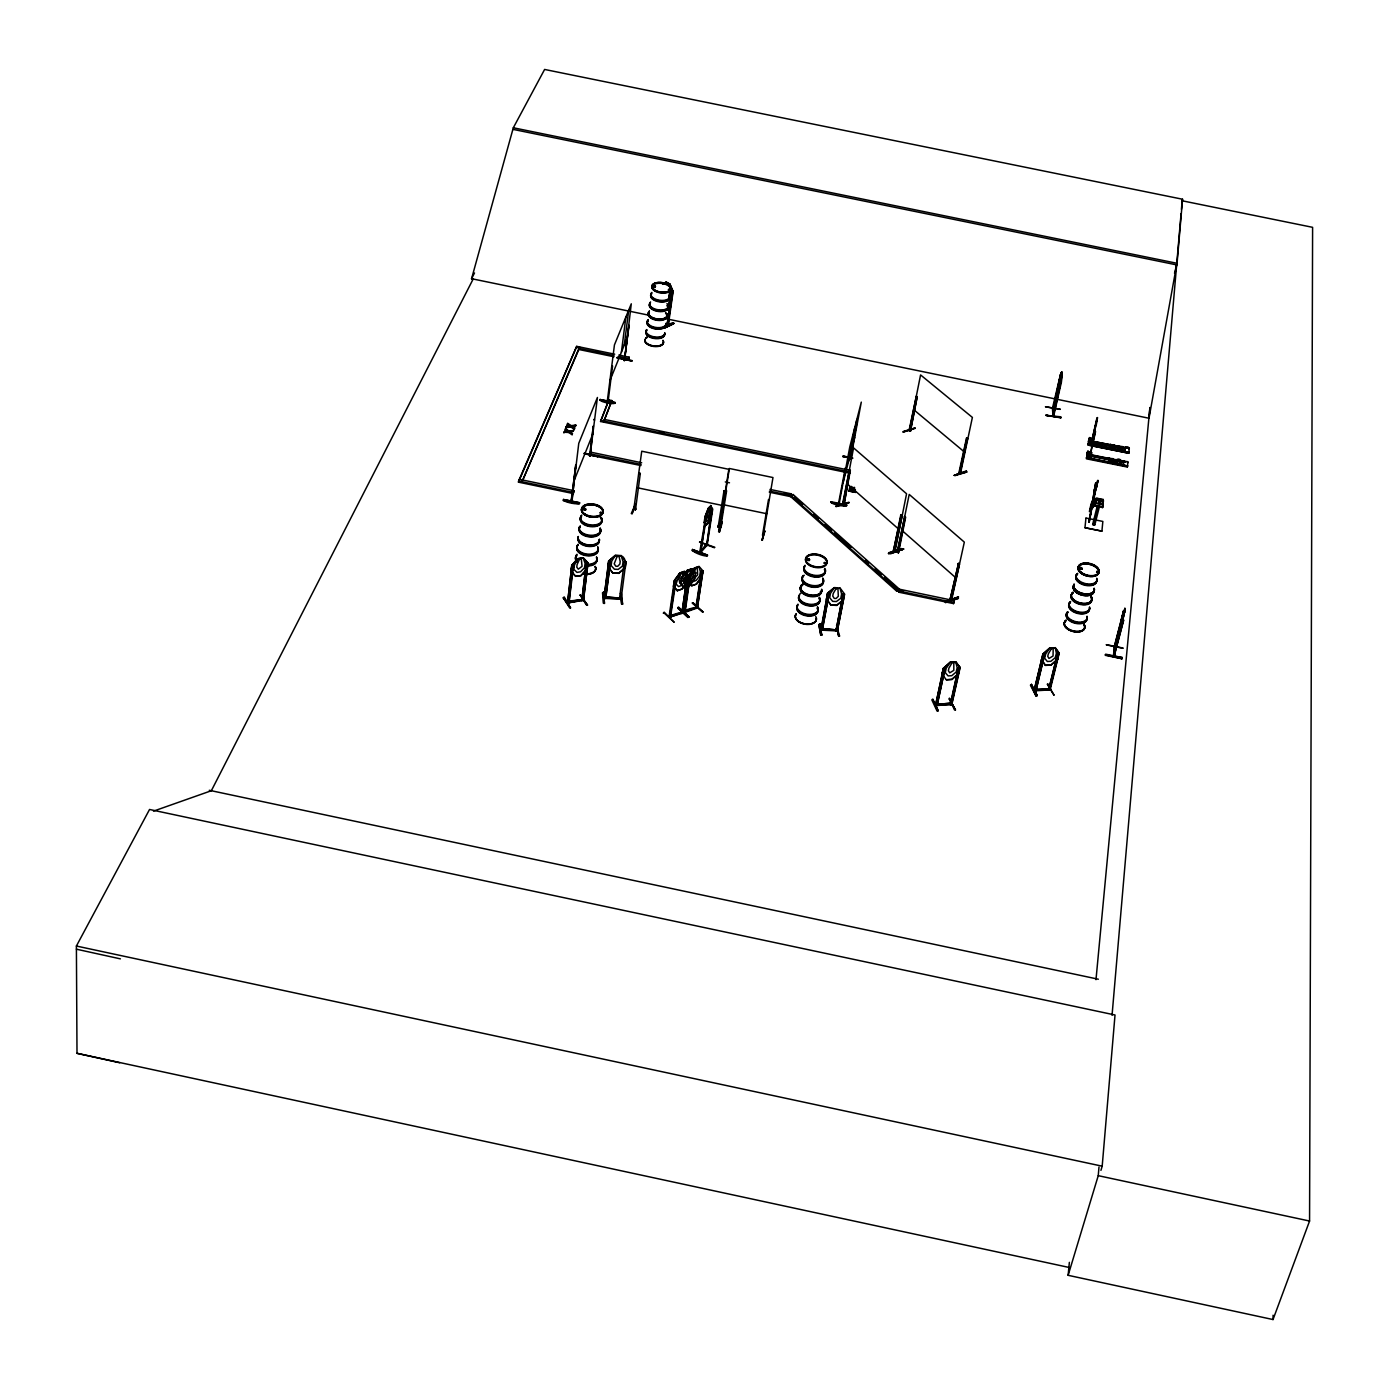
<?xml version="1.0" encoding="UTF-8"?>
<svg xmlns="http://www.w3.org/2000/svg" width="1389" height="1389" viewBox="0 0 1389 1389"><rect width="100%" height="100%" fill="white"/><g stroke="black" fill="none" stroke-linecap="round" stroke-linejoin="round"><path stroke-width="1.5" d="M590.499 455.262L591.245 452.276L641.701 462.763M709.744 507.28L709.345 513.913L707.47 517.871L707.4 513.982L709.918 507.332M589.648 454.585L590.012 453.647M1069.356 1262.358L1068.141 1275.31L1273.019 1319.55L1309.567 1221.035L1312.605 227.327L1182.161 200.78L1182.56 199.235L544.61 69.45L513.322 127.771L471.583 278.703L473.163 279.033L211.354 790.723L153.485 811.141M572.233 501.116L571.192 501.776L575.845 464.707L571.99 501.742M1057.724 653.247L1048.556 689.951C1050.588 691.236 1051.699 687.312 1048.955 688.701M1060.866 381.402L1053.07 416.37C1061.665 381.558 1064.964 359.004 1059.529 383.503L1060.953 374.822M1273.019 1319.55L1273.088 1315.209M824.562 562.58L825.917 563.17M824.337 563.187L825.726 563.552M820.482 591.974L820.326 591.714M1088.212 452.102L1087.986 453.231L1089.202 452.38M1090.921 438.716C1089.48 440.747 1090.382 436.094 1088.577 441.251L1125.09 448.352M598.034 456.391L584.283 453.543M808.728 558.656C810.256 561.451 803.589 558.604 808.832 560.392M668.404 324.453L667.137 323.811L666.98 325.043L668.126 325.634L672.12 290.805L673.144 291.377L668.231 325.686L667.102 325.061L671.807 290.648M631.926 361.036L617.081 357.477M1060.779 417.846L1045.917 415.328L1060.901 416.804L1060.779 417.933M1045.917 415.328L1060.762 417.499L1045.969 415.224M586.297 563.049L581.731 600.586L583.693 598.972L581.904 599.267M1114.134 655.486L1114.03 656.598L1123.527 620.779L1122.954 619.164L1113.37 656.424L1124.725 611.681L1121.027 624.494L1122.26 616.785M1090.157 452.918L1089.219 452.415M1091.632 438.872L1091.754 440.105L1090.938 438.733M1103.335 502.21L1103.265 502.071M1087.778 452.033L1087.552 453.092L1087.882 451.217L1087.274 452.536L1091.667 452.883L1087.57 451.72L1087.031 453.925M1089.236 439.462L1089.48 438.282L1089.341 439.202M1089.723 439.549L1089.827 438.629M667.276 310.146L670.245 307.959L671.095 302.663L668.803 297.038M1122.225 616.473L1120.194 628.8L1120.315 625.31M1122.937 620.709L1123.545 610.743L1114.1 647.378L1115.02 647.569M1124.5 611.75L1124.795 608.313L1124.691 611.785M1097.188 483.997L1098.143 480.472L1092.171 503.2L1095.174 486.567M1093.733 499.606L1097.709 480.386L1093.299 499.519M1123.649 461.27L1127.903 461.669L1127.364 466.513M1128.823 452.38L1129.326 447.935C1122.763 442.501 1125.125 457.849 1125.212 447.119M686.913 576.175L688.579 576.192L686.982 575.671M1100.939 1170.354L1102.189 1166.187L1115.02 1014.994L149.543 809.474L76.395 946.031L77.003 1053.313L119.68 1062.759M1123.753 460.835L1123.406 464.933M1123.527 620.779L1123.024 619.754M1121.843 620.987L1124.986 608.347M1122.017 658.785L1122.277 657.501L1105.436 654.827L1122.034 658.768L1105.384 655.348M1122.92 648.281L1106.356 644.878M1068.141 1275.31L1098.248 1175.667L1098.977 1167.107M1112.051 1015.29L1181.067 213.593M1181.431 209.322L1182.161 200.78M1174.504 273.268L1177.056 263.302L1182.56 199.235M670.627 305.424L670.852 302.715L668.977 301.691L668.717 303.549M855.416 489.727L854.565 491.133L851.822 491.116L849.929 489.692L850.797 488.286M1116.86 459.446C1116.739 470.315 1114.377 454.793 1120.992 460.28L1120.645 464.377M1118.249 446.182L1122.468 446.563L1122.121 450.609M1114.204 647.482L1123.77 611.004M1089.514 519.382L1088.698 522.299L1092.9 501.36L1089.15 522.386L1092.622 504.172M1118.353 445.73L1117.989 449.776M1113.405 656.32L1114.36 646.527M1114.499 646.701L1114.377 655.295L1115.072 646.823M1114.551 646.198L1114.69 645.243L1115.176 646.458M1108.926 458.318L1113.179 458.7L1112.797 462.797M1110.488 444.619L1114.707 445.001L1114.343 449.046M666.564 318.862L1148.998 418.245L1149.97 407.498M675.488 579.942L670.14 616.959L668.96 617.358L674.394 580.48L679.794 572.98L684.534 571.348L679.846 573.101L674.36 580.585L673.37 586.366L677.276 590.724L681.999 589.092L687.52 581.644L681.895 588.988L677.276 590.724M1089.966 452.467L1089.723 453.595L1090.018 452.397M1103.04 504.658L1099.775 503.999L1100.73 498.981L1103.126 499.467L1102.171 504.485L1103.422 500.717L1095.574 499.155L1095.348 500.057L1103.196 501.62L1102.623 507.575L1094.758 505.995L1095.574 499.155M1102.953 501.412L1103.126 499.467M1102.623 507.575L1103.422 500.717M1085.938 518.219L1084.965 527.716L1101.911 531.136L1102.849 521.431L1085.972 518.028M1109.03 457.866L1108.648 461.964M1110.592 444.167L1110.21 448.213M1095.99 979.662L1149.866 407.793M690.02 574.942L684.777 611.889C677.832 610.709 713.581 602.913 685.055 610.9M696.792 607.583C696.167 605.378 696.393 607.236 697.695 606.542C698.667 609.215 693.406 608.139 697.139 607.531M1100.73 498.981L1099.775 503.999M1122.989 617.931L1122.937 619.303M1095.852 503.217L1096.806 498.2L1099.203 498.686L1099.012 500.613L1098.248 503.703L1095.852 503.217L1096.806 498.2M1098.248 503.703L1099.203 498.686M1093.334 501.446L1093.23 507.541L1094.723 500.682L1092.83 507.523L1093.785 499.276L1090.973 505.37L1093.282 500.578C1091.771 497.47 1087.535 520.076 1090.469 508.218M683.214 611.681L681.721 613.487L681.825 612.115M688.753 575.393L683.822 612.74L685.211 612.306L683.388 612.375L687.225 587.825M1090.886 458.092L1091.702 452.554M1092.865 441.077L1092.449 445.105L1093.021 442.605L1088.872 442.101M1087.17 455.488L1091.285 456.651L1087.136 455.818M1092.587 444.358L1093.369 439.202L1089.289 438.073L1093.403 438.907M681.964 613.4L687.051 575.706M681.478 611.785L682.867 611.299M682.016 613.434L683.006 612.948L669.185 617.306M1089.566 456.79L1095.4 431.163M1089.879 456.859L1095.539 431.684M1091.268 443.074L1097.501 417.533L1096.459 424.027L1091.268 443.074L1096.911 418.054M1091.58 443.143L1096.997 418.87M1091.164 454.759L1090.747 458.839L1091.32 456.321M519.226 480.438L519.33 479.327L574.074 490.716L573.258 493.564L518.479 482.157L518.601 481.045L576.695 346.347L614.702 354.195M1087.101 453.804L1086.597 458.005L1088.247 451.286M1086.858 456.148L1087.344 454.967M1088.212 444.602L1088.82 440.139L1092.935 440.955M1088.577 442.449L1089.08 441.285M1089.618 437.535L1089.827 439.011M669.29 616.074L670.887 615.952M670.696 617.341C661.164 616.56 700.82 607.271 670.627 615.969M853.263 491.341L853.697 487.487M573.64 430.521L569.698 431.58L572.129 434.688L568.657 432.465L564.003 432.239L573.64 430.521L568.969 431.024L565.445 428.784L565.097 430.139L567.927 431.91L565.097 430.139M568.014 431.18L564.194 432.309L567.927 431.91M565.445 428.784L572.216 433.958L569.698 431.58M570.167 426.527L567.354 424.756L567.702 423.402L571.209 425.642L575.862 425.138L571.938 426.18L574.369 429.27L570.896 427.065L566.174 427.569L566.538 426.18L570.254 425.781L566.452 426.909M567.354 424.756L567.702 423.402M518.479 482.157L576.695 346.347M568.657 432.465L568.969 431.024M570.896 427.065L571.209 425.642M563.5 499.432C561.903 501.915 580.098 505.648 579.63 502.731L563.483 499.502L579.612 502.801M572.129 434.688L572.494 433.316M569.612 432.309L573.362 431.198M574.369 429.27L574.716 427.916L571.938 426.18M575.584 425.798L575.862 425.138M669.394 289.346L668.977 289.884M575.845 464.707L571.105 501.551M573.258 493.564L574.074 490.716M569.664 607.948L563.257 597.791L570.532 607.878L564.212 596.923L563.257 597.826M569.23 601.35L567.441 601.159L567.528 602.479M570.948 571.417L571.782 565.41L567.615 602.913L568.014 601.663L581.852 599.649L567.389 601.263M571.608 565.392L577.755 558.586L571.851 565.514L567.528 603L583.345 600.326L587.981 563.344L583.137 557.892L585.082 563.292L584.526 567.736L580.533 571.817L576.991 572.39L573.917 569.421L574.456 564.993L577.824 558.725L583.241 557.718L587.981 562.91L583.519 600.308M569.021 602.305L568.778 600.916L569.351 601.697M571.886 565.514L573.57 565.636L568.969 602.809L572.98 565.115M590.273 455.852L593.103 426.562M589.492 455.887L591.818 438.681M592.339 434.392L593.398 425.798M590.551 453.752L590.412 455.245L640.954 465.541M600.048 399.476C598.537 401.82 615.778 405.328 615.327 402.584L600.031 399.528L615.31 402.636M850.294 473.267L600.552 421.492L608.886 399.928L611.855 400.553L604.302 420.259M580.203 595.048L587.53 605.048L580.203 595.048L586.627 605.222M584.161 453.769L597.999 456.599L584.318 453.04M582.113 600.586C579.942 598.572 584.891 597.617 583.293 599.944M603.555 422.117L611.855 400.553M604.198 420.52L604.319 419.426L848.801 470.107M581.904 600.569L586.227 563.118L587.755 562.996M624.581 360.48L631.283 303.809L614.442 344.906L607.236 401.629L607.74 399.546L608.295 401.108M608.087 401.664L612.566 365.915M608.886 399.928L600.552 421.492M621.421 352.129L625.866 317.005M652.865 286.672L654.618 286.065L653.229 286.169L653.733 287.072M655.226 286.967L654.792 285.96M1059.408 380.03L1058.904 386.732L1061.717 371.835M624.269 345.08L628.731 310.042M623.835 360.498L624.321 358.397M624.356 360.602L628.818 325.911M624.234 358.484L624.39 360.532L629.078 325.234M618.088 357.598L628.418 359.734L629.148 357.181L618.834 355.046M629.148 357.181L628.418 359.734M631.978 360.498L617.133 357.702M608.104 566.781L612.914 573.084L607.913 566.816L608.677 560.913L603.955 598.346L608.903 561.087L610.518 561.521L605.691 598.416L604.198 598.381L620.935 599.11L619.529 598.624M1091.407 505.474L1091.459 504.502L1090 511.395L1092.327 504.103M604.458 603.399L603.521 592.183L604.458 603.399L603.503 603.347L602.513 592.825L603.521 592.183L603.59 603.26M610.466 560.6L605.691 598.416M1058.14 387.896L1059.199 379.996L1058.296 390.708M571.244 500.353L571.73 499.467M619.442 599.076L624.373 561.26M619.442 597.756C620.084 601.124 618.001 596.211 621.074 597.409M621.647 604.163L620.64 592.981L621.647 604.163L622.602 604.18L620.64 592.981M632.169 513.791L635.433 504.033L631.283 513.6L632.186 513.045M625.866 561.903C623.939 563.552 626.89 558.534 621.109 555.565L615.24 555.287L608.695 561.034L615.327 555.548L621.005 555.826L625.918 561.903L621.074 599.163L621.3 597.791L619.754 597.774M626.092 561.746L625.31 567.754L618.765 573.362L612.914 572.962M633.888 508.131L634.009 509.589L634.356 507.784C637.186 506.881 634.634 512.072 635.311 508.478L634.2 508.235M640.312 473.423L638.732 473.441L640.312 473.423L635.502 509.798M1060.38 375.238L1061.856 372.044M669.55 300.093L669.359 291.777M670.279 294.659L669.741 284.189L666.026 282.158L663.195 284.311M672.12 290.805L667.102 325.061M667.901 325.616L668.126 324.349M600.604 513.045L601.871 512.697L600.083 512.871M1092.917 500.127L1094.393 489.64L1093.351 500.214M1093.855 498.443L1096.112 483.042L1095.383 485.473M942.055 674.342L943.305 668.352L950.18 662.171L955.84 661.859L959.955 667.605L958.67 667.033M583.311 509.277L584.422 509.85M669.637 617.723L674.898 580.897L676.148 580.463L670.488 616.907M669.689 617.775L670.453 615.553L670.609 617.393M1128.858 451.929L1128.753 453.231L1088.16 445.105L1088.403 443.49L1124.916 450.817M1128.753 453.231L1088.177 445.018M663.282 613.191L664.168 612.167L674.203 622.324L663.959 612.844M695.715 573.032L691.739 568.726L687.069 570.462L681.478 577.824L680.593 583.71L684.482 588.068L689.187 586.436L694.708 578.987M680.87 583.693L681.617 577.824M677.919 608.069L688.84 617.15L687.868 617.497L677.728 608.104L678.683 607.809M688.736 616.473L678.11 607.34M678.492 607.878L688.649 617.22M681.287 613.018L681.652 611.594M1123.371 613.157L1123.51 611.646M1122.26 657.57L1105.609 654.167M681.773 613.4L687.312 576.626M669.081 617.411L682.659 612.636L688.145 575.758M683.18 612.966L682.607 611.264M687.381 581.644L688.423 575.758L684.551 571.643M692.503 549.436C690.472 551.676 707.557 558.17 707.522 555.149L692.451 549.506L707.505 555.166M683.006 613L688.406 575.619M687.85 583.745L688.944 575.48L694.344 568.014L699.032 566.399L702.869 570.81L697.347 607.965L683.961 612.74L683.926 611.368M685.09 612.358L690.35 575.15M699.518 542.109L714.467 547.77M694.552 578.987L695.837 572.65M700.907 552.371L705.89 515.944L699.622 552.944L701.15 551.155M705.056 516.621L704.101 522.438L705.838 525.389M692.243 603.052L703.164 612.098L692.989 602.722M700.351 552.128L700.23 553.065L708.268 508.183L704.987 516.656L706.411 516.135M700.941 552.475L701.132 550.929M695.611 608.069L695.82 606.75M695.75 608.017L701.584 570.688M702.66 570.931L701.41 571.348L696.306 608.347M696.358 608.399L696.566 607.062M706.202 544.228L707.452 543.724L706.671 545.894L711.533 508.999M688.024 581.47L691.757 585.724L696.445 584.109L701.705 576.574L703.025 571.244L697.313 608.052M699.709 552.857L706.932 543.533M712.088 508.739L712.123 509.746L710.699 505.474L712.331 508.652L706.688 545.79M712.748 509.016L707.175 545.113L700.23 553.065M723.999 490.821L725.457 491.133L723.999 490.821L718.13 527.073L718.408 525.389L720.197 525.771M721.551 521.413L722.211 522.854L719.45 531.97L718.773 530.459M719.901 527.369L720.023 525.737L718.755 525.424M719.537 527.351L728.843 469.308L641.735 451.217L633.818 509.121M720.075 526.848L729.364 468.475L772.979 477.538L763.203 535.789M721.099 526.049L720.752 527.039L726.621 490.751M1088.525 441.337L1125.021 448.63M1086.875 454.22L1125.68 461.981M1086.632 457.432L1127.451 466.2L1086.528 457.953L1125.403 465.228M1088.212 452.31L1088.004 453.092M1093.351 502.332L1094.081 498.616M1093.82 500.526L1094.532 497.349L1093.247 503.235M842.88 456.477L852.516 458.422M768.516 499.467L762.474 535.303M762.075 539.47L762.387 540.304L764.644 530.963M764.54 531.067L761.953 540.199L764.992 531.136M1090.99 507.836L1093.039 499.554L1093.021 501.568M769.298 492.192L790.341 496.567L790.532 495.474L769.489 491.098M953.566 603.607L953.809 602.513L899.082 591.089L898.857 592.2L953.566 603.607L954.156 600.638L899.482 589.231L793.102 494.519L790.619 495.283L790.428 496.377L896.738 591.21L903.458 591.228M769.975 489.414L791.001 493.772L790.81 494.866L784.438 493.546M792.911 495.613L793.102 494.519M1060.432 374.717C1063.158 365.376 1061.543 386.732 1060.849 381.61M563.222 500.648L579.352 503.894M563.396 500.144L579.526 503.356M1148.998 418.245L1176.639 264.882L513.166 129.403M850.849 458.474L842.967 455.957L852.603 457.919M848.87 502.905L836.334 506.134M845.345 467.833L838.452 503.79M848.28 462.52L854.895 427.065M850.259 454.724L856.874 419.356M850.294 457.762L850.71 459.064M1089.705 518.462L1092.9 501.36M856.753 423.454L850.051 459.117L850.276 458.179M819.909 623.921L818.833 624.633L820.795 635.172L821.732 635.224L819.875 623.921L821.732 635.224M850.589 459.221L861.302 402.115L849.773 446.98L839.112 504.12L838.887 501.811L839.355 502.835M849.026 469.76L849.912 470.524L843.835 505.752L850.363 470.385L849.478 469.621L842.307 505.075M851.162 457.241L850.901 458.37M842.463 505.145C844.877 507.037 841.439 501.759 843.991 504.346M843.505 599.944L836.734 605.448L830.969 605.048L826.42 599.076L827.497 593.138L834.268 587.582L840.067 587.998L844.616 594.11L837.307 631.023L844.443 594.527L842.654 593.85L844.373 594.162M821.159 630.241L827.67 593.19L820.777 630.12L837.636 630.936M822.323 630.293L829.268 592.756L822.219 629.721M855.52 492.383L848.835 491.012L855.798 492.418M849.808 487.14L848.818 491.116M1129.031 449.394L1129.205 448.369M1127.608 463.127L1127.781 462.103M1125.75 461.686L1086.997 453.925L1086.754 455.523L1123.493 462.902M1086.684 457.207L1086.441 458.821L1127.33 467.034L1127.555 465.402L1127.364 466.513M843.14 593.468L835.97 630.936L842.915 594.44M837.567 630.554L835.935 630.849L836.074 629.582M1053.556 407.897L1052.845 407.081L1052.897 407.967M1053.261 414.356L1053.938 415.068M839.546 635.988L838.626 636.023L836.734 624.737L838.8 635.919M1120.454 625.449L1122.034 616.438M1122.763 620.675L1124.534 611.646M903.197 432.17L915.247 427.916L903.284 431.441M917.191 396.785L910.42 431.215L917.191 396.785L916.341 396.073L909.014 430.659C910.212 432.604 911.549 429.079 909.604 429.097M910.333 431.094L909.465 430.416L920.577 374.926L972.387 417.412L960.476 473.406L958.931 472.659L966.484 438.125L967.803 438.716L966.484 438.125M910.455 431.163L909.205 429.218L910.246 430.086M1088.125 452.501L1087.222 456.217M901.721 549.697L901.322 548.551L888.439 553.464L903.701 549.037L890.332 553.395M894.447 549.193L895.211 549.784C895.384 553.794 891.599 549.072 894.516 549.176M900.766 515.024L893.561 550.686L894.481 551.346L902.138 515.684L900.766 515.024L901.687 515.823M901.218 514.885L893.665 549.54M894.256 551.311L893.874 549.384M897.242 550.634L898.544 552.753L905.663 517.125L904.743 516.343L897.12 552.128M898.579 552.7L897.52 551.867L909.205 494.432L964.331 542.127L951.639 599.909M897.676 550.495L897.52 551.867M898.093 552.891L905.229 517.281L904.308 516.482M896.738 591.21L899.482 589.231L899.256 590.342L884.758 577.425M1121.93 619.911L1122.607 616.647M1097.241 483.841L1096.72 487.452M898.857 592.2L899.482 589.231M966.918 437.986L959.486 472.573L960.32 473.215M959.643 472.642L959.799 471.27L959.99 472.138M959.921 471.392L960.059 473.527L967.386 438.855M951.17 600.951L958.462 598.346L945.267 601.593C972.665 592.947 950.024 598.26 945.683 602.757M950.406 598.017C951.986 603.069 949.85 595.707 950.736 599.058M950.215 599.423L958.532 563.361L959.486 564.177L951.17 600.1L950.128 599.18L958.532 563.361M953.913 601.75L954.156 600.638M958.045 597.183L945.215 602.218M952.107 702.869L937.506 704.518L935.856 703.719L935.266 705.195L951.639 704.206L959.903 667.484L955.719 662.015L950.25 662.31L943.357 668.474L942.193 674.151M935.561 703.858C938.009 702.921 938.131 705.803 935.526 705.629L943.305 668.352M937.124 705.473L945.197 667.779M937.002 705.595L945.076 668.422M937.974 710.977L932.835 699.066L931.845 699.865L937.054 711.046L937.974 710.977L932.696 699.622L938.131 710.23M1060.831 381.732L1060.988 382.583M949.277 698.823L955.476 709.901L949.277 698.823L954.556 709.987M950.597 702.903L950.562 704.796L958.427 667.553L950.163 704.692C952.368 705.89 953.288 702.105 950.458 703.372M1123.006 617.376L1124.569 611.42M1060.224 409.165L1045.431 406.769L1060.189 409.39M1060.432 374.596L1052.411 408.435L1053.07 416.283M1053.122 409.182L1060.311 375.395M1058.974 383.225L1053.157 408.54L1053.227 414.599M1053.122 409.251L1059.026 383.954M1060.015 379.753L1061.005 375.534M1061.456 381.923L1053.591 416.44L1054.025 415.085M851.822 491.116L852.724 487.348M839.338 503.235L838.643 503.096M1088.75 440.261L1089.289 438.073M1088.334 444.289L1089.966 437.622M1088.941 442.518L1089.844 438.837M1087.882 451.217L1086.979 454.898L1123.579 462.363M1031.523 684.395L1030.447 685.194L1036.038 696.132L1037.114 695.333L1031.437 684.43L1037.114 695.333M842.845 456.668L852.586 458.162M1059.286 653.229L1055.258 647.604L1056.369 653.316L1055.293 657.657L1050.865 661.303L1047.323 661.494L1044.667 658.247L1045.743 653.906L1049.806 648.055L1042.948 654.132L1034.041 690.42L1050.136 689.465M1055.327 647.725L1049.754 647.899L1042.879 654.011L1034.232 690.802L1036.003 690.75L1036.177 689.395M1043.139 654.167L1044.806 654.462L1035.847 690.698M1084.965 527.716L1101.911 531.136M1047.41 684.204L1053.973 695.073L1047.41 684.204L1048.313 684.135M1048.678 688.267C1049.945 692.156 1046.837 687.312 1050.292 688.163M1048.712 689.934L1057.585 653.386L1059.251 653.681L1057.776 653.75M1094.758 505.995L1095.001 505.092L1102.849 506.672M1059.217 653.108L1050.136 689.899L1034.597 690.837L1034.927 689.517L1048.782 689.013L1034.631 689.534M1099.55 506.117L1094.827 524.868L1093.681 525.268L1092.657 524.434L1097.362 505.665M1093.681 525.268L1098.525 505.283M843.123 482.66L854.721 437.292M1128.875 452.415L1088.403 443.49M1123.545 610.743L1122.225 616.525M1114.916 646.736L1124.361 611.108M1121.496 622.48L1114.829 647.743L1114.152 656.407M1114.204 655.712L1123.597 619.876M790.341 496.567L791.001 493.772M692.035 550.513L707.4 555.895M718.773 531.119L721.516 522.108M718.564 531.779L721.533 522.021M1060.449 377.322L1061.752 373.606M718.096 527.004L719.988 527.056M718.669 530.997L721.603 521.361M1123.267 614.146L1124.656 610.344M1060.363 376.002L1061.7 372.026M1106.408 644.67L1122.972 648.021M1123.406 612.514L1124.934 608.556M635.398 504.033L632.082 513.583M635.606 509.485L633.87 509.468M1112.676 460.315C1109.672 463.752 1108.318 456.721 1112.554 460.419M1109.238 460.002C1112.276 456.564 1113.492 463.527 1109.36 459.898M1110.801 446.268L1112.641 445.365L1113.856 447.345L1110.974 446.772L1112.12 445.643L1114.134 446.945M960.32 472.277L959.747 471.322M1097.102 572.112L1097.883 571.73M1096.754 571.278L1097.657 571.921L1096.598 572.32M1096.911 571.695L1096.685 571.817M1081.302 569.108L1082.239 568.622M1082.187 568.709L1079.739 569.177L1079.826 567.563M1082.187 569.108L1081.562 567.91M1081.597 568.917L1079.652 568.032L1080.468 567.702M1081.701 568.448L1080.694 568.674M850.589 490.508L851.908 486.949M897.381 550.843L898.353 551.607M897.086 552.006L898.388 552.544M590.186 454.707L591.245 452.276M607.358 401.612L607.688 399.685M589.856 454.932L590.186 455.835M572.094 500.978L571.747 501.898L578.762 443.334L597.426 397.48L590.03 455.991L589.596 454.967M705.161 516.725L708.442 508.252L710.855 505.544M704.188 522.299C707.418 531.553 711.863 511.742 712.331 508.652M705.612 525.511L708.164 522.75L711.446 514.434M576.418 464.829L575.532 465.506M1094.393 489.64L1095.678 482.955L1094.827 489.727M574.404 479.899L593.016 433.524M610.014 380.36L626.821 338.777M574.716 427.916L570.983 426.336L566.261 426.84M681.287 573.327L678.978 578.9L679.811 583.241L683.162 579.925L682.815 572.806L681.409 573.431M690.142 570.271L688.614 570.792L686.305 576.348L687.121 580.689L690.472 577.373L690.038 570.167M563.917 432.986L564.281 431.58M566.174 427.569L566.538 426.18M695.82 568.379L693.493 573.917L694.309 578.258L697.643 574.942L697.33 567.858L695.924 568.483M707.383 543.932L706.515 544.87M701.098 551.068L700.455 553.03M578.605 349.993L522.333 481.098L579.578 346.937L579.456 348.014L576.574 347.424M681.148 578.137L687.138 570.428L691.757 569.004L693.163 574.004L692.503 578.414L688.909 582.946L685.871 583.988L683.388 581.54L687.19 570.566M579.526 559.211L577.095 564.559L576.782 567.163L578.293 569.177L582.078 566.33L581.297 558.934L579.595 559.333M849.929 489.692L851.474 486.393M1086.997 453.925L1086.806 455.019L1123.649 462.086M825.795 563.257L824.354 562.562M474.517 272.973L471.531 278.79L473.111 279.12M809.336 559.385L807.86 559.75M809.804 559.784L808.849 560.618M808.884 559.246L807.408 559.906M617.133 556.294L614.198 563.847L615.813 566.226L617.706 566.313L619.859 564.108L620.206 561.521L619.025 556.399L617.15 556.416M1057.984 387.861L1058.123 390.674L1059.581 387.861M836.091 588.589L833.244 593.485L832.758 596.037L834.233 598.399L836.091 598.485L838.314 596.315L837.949 588.693L836.109 588.71M688.163 578.657L684.239 583.554L687.468 578.084C683.11 575.202 687.798 571.626 688.354 576.956L692.191 572.268L689.066 577.564L690.975 581.088L689.829 581.678M1051.421 648.715L1048.365 653.768L1047.74 656.303L1048.99 658.455L1053.053 656.007L1053.192 648.611L1051.473 648.819M601.177 512.263L600.638 512.819M585.828 509.885L585.099 508.478L583.12 508.565M582.72 508.982L583.71 509.242M583.224 508.93L584.352 508.183M839.025 501.846L838.834 502.644M838.678 503.2L838.539 503.808M950.25 662.31L946.239 668.231L945.267 672.641L948.097 675.905L951.743 675.696L956.188 672.016L957.177 667.623L955.719 662.015L960.146 667.536L951.83 704.588L935.457 705.577L943.565 668.508L945.093 668.3M848.922 502.193L835.674 506.377M903.128 431.979L915.038 428.437M654.202 286.846L655.4 286.551L654.045 286.325M837.862 629.668L836.039 629.078M821.177 628.401L835.952 629.894L820.968 628.436L822.462 628.401M890.766 553.742L903.683 549.02L888.995 553.864M937.384 704.188L950.198 703.355M818.85 624.599L820.795 635.138M1031.228 685.037L1036.072 696.063M821.594 635.086L819.562 624.564M684.569 587.877L689.013 586.21L694.448 578.883M714.831 547.266L699.587 541.918M706.081 544.801L701.08 551.311M721.117 525.719L720.266 525.563M708.459 508.357C713.72 500.509 710.196 520.042 706.602 521.326L705.577 519.625M581.053 575.463L587.165 568.709L581.123 575.584L575.584 576.348L571.139 571.348M666.859 310.025L670.366 306.257M1079.114 567.979L1080.104 567.545M1079.618 567.997L1080.573 567.493M1079.704 568.205L1080.59 569.264M1114.134 446.807L1110.922 446.164M946.447 679.707L951.847 679.273L958.827 673.387M942.263 674.273L946.326 679.863L951.969 679.534L958.775 673.266M1045.5 665.4L1041.455 659.81L1045.5 665.4L1050.987 665.088L1057.776 658.907M613.018 572.824L618.678 573.084L625.137 567.702M837.671 629.634L836.386 629.599M826.42 599.076L830.969 605.048L836.647 605.187L843.331 599.874M820.934 629.721L837.202 630.432M720.162 526.483L720.978 526.657M600.708 512.055L600.187 513.01M662.987 284.224L666.095 281.932L669.932 284.033L672.849 291.621L670.349 308.08L667.241 310.355M585.099 509.798L585.377 508.756M669.029 299.139L671.981 296.951M669.099 299.295L672.207 297.02L669.828 291.43M666.755 305.875L671.13 302.437M604.093 596.645L619.338 598.086L605.812 597.114M603.92 597.982L621.074 598.763M667.206 310.181L670.245 307.959M678.579 607.132L688.649 616.56M668.682 289.155L669.672 290.145L668.248 289.85M655.018 287.158L655.157 286.169M685.228 610.986L684.777 611.889M683.614 612.236L696.74 607.549M668.283 324.401L667.692 323.654M665.331 326.623C675.853 319.487 676.981 323.759 665.157 327.231M665.262 327.11L673.352 323.047M673.873 323.446L664.116 328.273L673.873 323.498M563.934 597.617L570.532 607.878M1081.927 569.091L1080.833 569.16M673.144 291.377L669.932 284.033M668.491 284.155L667.258 283.478M1044.597 653.524L1036.02 690.68M809.231 560.531L809.145 558.916M807.721 558.604L806.592 559.281L807.825 560.149M585.516 509.867L585.273 508.6M633.974 509.155L635.467 509.364M688.84 617.133L677.797 608.017M681.443 612.914L682.659 612.636M689.135 586.314L684.482 588.068M674.533 580.567L675.749 580.012M689.083 575.584L690.281 575.029M689.448 575.897L690.698 575.463M701.775 571.678L703.025 571.244M1092.657 524.434L1094.827 524.868M893.474 550.461L895.072 551.259L906.566 493.772L853.541 447.866L842.863 504.902L843.887 505.718M901.374 548.672L888.613 552.753M954.816 475.715L966.779 472.017L954.278 475.333L966.397 470.906L966.779 472.052M848.835 502.679L836.143 506.655M1079.583 567.65L1081.18 567.65M935.769 703.806L935.7 705.595M935.335 705.091L937.106 705.074M807.252 558.725L808.051 558.621M584.717 509.45L584.04 508.739M583.12 599.979L567.823 602.948M577.824 558.725L583.241 557.718M572.112 565.861L573.57 565.636M586.523 563.587L587.981 563.344M572.685 426.197L575.775 425.867M820.795 629.668L822.479 630.189M950.267 704.171L951.812 704.188M954.712 709.223L949.434 698.077M1043.347 654.549L1044.806 654.462M953.757 662.866L951.934 662.97L948.947 668.092L948.374 670.661L949.729 672.832L953.826 670.366L953.809 662.987M943.756 668.89L945.267 668.821M958.584 668.074L959.903 667.484M1045.448 665.279L1050.935 664.949M1081.267 568.778L1080.121 568.535M824.91 562.458L824.111 563.222M667.605 324.939L668.595 325.477L668.56 324.141M1049.754 689.378L1059.026 653.177L1055.136 647.76L1049.754 647.899M604.267 596.645L605.76 596.68M620.536 593.728L621.491 593.745L622.602 604.215M608.938 561.451L610.518 561.521M836.282 629.061L837.619 629.148M829.268 593.398L827.722 593.311L834.338 587.738L830.483 593.346L829.667 597.704L832.688 601.35L836.386 601.541L840.796 598.277L841.63 593.902L839.946 588.137M827.792 593.676L829.337 593.763M692.451 602.895L702.608 612.202M620.709 598.624L621.248 597.426M1080.538 567.407L1081.823 568.014M1080.902 569.091L1079.843 568.986M584.265 508.357L585.411 509.069L583.623 509.294M654.427 287.158L653.455 287.072M897.416 551.78L898.457 552.527M1127.191 447.97L1088.611 440.487L1088.49 441.841L1124.934 449.151M1094.706 441.667L1127.087 448.143M1086.511 458.04L1127.417 466.496M1102.362 502.54L1103.231 502.714M1092.639 501.933L1093.212 501.307M586.783 605.066L580.359 594.909M617.011 357.963L631.943 361.018M1121.27 626.231L1120.229 628.592M513.322 127.771L1177.056 263.302M719.745 526.066L718.478 525.754M718.356 526.726L719.78 526.987M718.269 527.039L719.728 527.351M719.467 531.935L721.481 522.594M471.583 278.703L649.566 315.355M595.968 351.434L600.1 352.285M614.094 355.671L578.953 348.413L578.814 349.49L613.955 356.747M618.227 356.539L628.557 358.675M659.445 431.979L663.699 432.847M699.813 440.348L704.067 441.216M600.69 420.398L848.384 471.756M590.585 453.943L641.093 464.43M725.284 481.914L729.485 482.799M723.652 504.763L766.867 513.756M636.822 487.643L723.148 505.613M518.601 481.045L573.397 492.453M209.288 790.289L1098.334 979.21M76.395 946.031L1102.189 1166.187M1098.248 1175.667L1309.567 1221.035M77.003 1053.313L1069.287 1267.497M76.412 949.191L120.392 958.861M653.056 286.724L654.219 286.776M808.45 558.812L809.422 559.541M1053.07 408.366L1053.539 415.624M959.782 473.371L959.105 472.816M843.331 503.669L843.106 504.954M567.441 424.027L570.254 425.781M951.343 598.85L950.562 598.103M655.486 286.36C654.861 284.849 656.268 289.381 653.229 286.898M1036.159 688.996L1035.829 690.316M913.632 409.616L964.869 452.363M958.08 563.517L959.035 564.333M901.895 530.355L956.379 578.293M846.873 483.528L899.291 529.695M898.023 550.634L898.805 551.468L897.954 550.652M794.525 497.054L802.582 504.224M813.867 514.277L818.694 518.583M825.135 524.33L831.594 530.06M834.806 532.942L850.919 547.283M865.416 560.201L868.646 563.083M875.087 568.813L881.529 574.56M790.619 495.283L896.964 590.099M699.049 566.677L694.378 568.136L691.236 574.699L690.576 579.109L693.042 581.557L696.08 580.515L699.657 575.984L700.334 571.591L698.945 566.59M701.705 576.574L696.445 584.109L691.757 585.724M691.757 569.004L695.438 573.223M679.794 572.98L676.061 584.092L678.561 586.557L681.617 585.498L685.194 580.949L685.871 576.539L684.447 571.539M688.18 581.366L691.861 585.55M673.648 586.366L677.381 590.551M571.07 571.226L575.758 576.296L581.123 575.584M585.672 508.791L584.856 510.284L582.894 509.312M1057.828 659.028L1050.987 665.088M1031.142 685.072L1036.941 696.08M839.564 636.075L836.595 625.484L838.626 636.023M1093.785 499.276L1094.167 502.176M1093.351 499.189L1093.733 502.071M621.109 555.565L623.071 561.66L622.48 566.07L618.209 569.403L614.424 569.212L611.143 565.531L611.733 561.121L615.327 555.548M1052.81 408.314L1053.192 414.964M854.548 487.348L854.565 491.133M1090.921 595.881A10.556 6.007 14.1 0 1 1083.628 603.399A10.556 6.007 14.1 0 1 1071.336 594.874M1071.891 593.398A10.556 6.007 14.1 0 1 1073.089 592.165M1090.816 596.402A10.574 6.025 14.2 0 1 1087.604 603.555A10.574 6.025 14.2 0 1 1074.322 600.795A10.574 6.025 14.2 0 1 1072.95 592.686A10.591 6.042 14.2 0 0 1074.27 600.916A10.591 6.042 14.2 0 0 1087.587 603.694A10.591 6.042 14.2 0 0 1090.799 596.523M1096.494 581.522A10.626 5.99 14.1 0 1 1082.743 584.613A10.626 5.99 14.1 0 1 1077.499 574.508M1096.616 579.317A10.765 6.077 14.1 0 1 1084.184 584.526A10.765 6.077 14.1 0 1 1077.517 573.865M1096.737 578.814A10.765 6.077 14.1 0 1 1084.305 584.022A10.765 6.077 14.1 0 1 1077.656 573.344M1096.754 578.223A10.626 5.99 14.1 0 1 1085.833 583.693A10.626 5.99 14.1 0 1 1076.701 574.056M1094.202 588.745A10.747 6.094 14.1 0 1 1083.16 594.318A10.747 6.094 14.1 0 1 1073.94 584.526M1094.063 589.249A10.747 6.094 14.1 0 1 1083.021 594.822A10.747 6.094 14.1 0 1 1073.801 585.047M1090.903 596.107A10.591 6.042 14.2 0 1 1087.691 603.277A10.591 6.042 14.2 0 1 1074.374 600.499A10.591 6.042 14.2 0 1 1073.003 592.391M1086.788 619.494A10.522 6.06 14.2 0 1 1073.141 622.654A10.522 6.06 14.2 0 1 1067.985 612.48M1083.802 623.783A10.47 6.06 14.2 0 1 1080.607 630.971A10.47 6.06 14.2 0 1 1067.429 628.227A10.47 6.06 14.2 0 1 1066.092 620.102M1084.531 626.022A10.487 6.077 14.2 0 1 1072.36 631.283A10.487 6.077 14.2 0 1 1065.936 620.657A10.522 6.077 14.2 0 0 1067.273 628.8A10.522 6.077 14.2 0 0 1080.486 631.561A10.522 6.077 14.2 0 0 1083.698 624.338M1086.91 617.289A10.661 6.146 14.2 0 1 1074.565 622.585A10.661 6.146 14.2 0 1 1068.019 611.837M1089.289 609.702A10.539 6.042 14.2 0 1 1075.624 612.844A10.539 6.042 14.2 0 1 1070.433 602.687M1089.41 607.497A10.695 6.129 14.2 0 1 1077.031 612.775A10.695 6.129 14.2 0 1 1070.468 602.045M1089.532 606.993A10.695 6.129 14.2 0 1 1077.169 612.271A10.695 6.129 14.2 0 1 1070.589 601.541M1089.705 608.052A10.556 6.042 14.2 0 1 1077.343 611.611A10.556 6.042 14.2 0 1 1069.652 602.27M1090.712 596.853A10.591 6.042 14.2 0 1 1087.5 604.024A10.591 6.042 14.2 0 1 1074.183 601.246A10.591 6.042 14.2 0 1 1072.812 593.12M1087.031 616.785A10.661 6.146 14.2 0 1 1076.041 622.428A10.661 6.146 14.2 0 1 1066.908 612.584M1087.031 616.212A10.522 6.06 14.2 0 1 1076.197 621.768A10.522 6.06 14.2 0 1 1067.186 612.08M1091.407 599.006A10.539 6.007 14.2 0 1 1080.555 604.51A10.539 6.007 14.2 0 1 1071.527 594.857M1083.785 624.008A10.522 6.077 14.2 0 1 1080.573 631.231A10.522 6.077 14.2 0 1 1067.342 628.47A10.522 6.077 14.2 0 1 1066.005 620.31M821.68 589.509A10.765 6.32 10.4 0 1 808.155 594.787A10.765 6.32 10.4 0 1 802.79 584.022M821.576 591.523A10.765 6.32 10.4 0 1 806.783 594.7A10.765 6.32 10.4 0 1 802.72 584.37M823.173 581.401A10.765 6.285 10.4 0 1 811.002 586.974A10.765 6.285 10.4 0 1 802.825 577.164M822.739 579.109A10.921 6.372 10.4 0 1 818.347 586.453A10.921 6.372 10.4 0 1 804.596 583.588A10.921 6.372 10.4 0 1 804.266 575.254M825.379 569.525A10.799 6.268 10.4 0 1 813.19 575.081A10.799 6.268 10.4 0 1 804.978 565.288M822.826 578.588A10.921 6.372 10.4 0 1 812.6 586.193A10.921 6.372 10.4 0 1 802.894 576.001M822.809 578.015A10.782 6.285 10.4 0 1 812.704 585.516A10.782 6.285 10.4 0 1 803.137 575.463M824.372 569.559A10.799 6.285 10.4 0 1 814.267 577.025A10.799 6.285 10.4 0 1 804.665 566.99M824.615 568.952A10.956 6.355 10.4 0 1 814.371 576.522A10.956 6.355 10.4 0 1 804.63 566.347M824.719 568.431A10.956 6.355 10.4 0 1 814.475 576.001A10.956 6.355 10.4 0 1 804.735 565.827M821.663 589.283A10.695 6.285 10.4 0 1 809.579 594.857A10.695 6.285 10.4 0 1 801.453 585.064M817.166 608.365A10.695 6.337 10.4 0 1 807.131 615.952A10.695 6.337 10.4 0 1 797.651 605.847M815.708 616.369A10.678 6.355 10.4 0 1 805.655 623.974A10.678 6.355 10.4 0 1 796.192 613.851A10.678 6.355 10.4 0 0 804.283 623.765A10.678 6.355 10.4 0 0 816.367 618.088M820.014 598.381A10.73 6.32 10.4 0 1 809.283 604.232A10.73 6.32 10.4 0 1 798.988 595.655M799.769 594.145A10.73 6.32 10.4 0 1 801.193 592.895M821.403 590.794A10.713 6.303 10.4 0 1 810.672 596.61A10.713 6.303 10.4 0 1 800.377 588.068M801.158 586.557A10.713 6.303 10.4 0 1 802.582 585.325M821.541 590.256A10.765 6.32 10.4 0 1 808.016 595.534A10.765 6.32 10.4 0 1 802.651 584.769M817.513 607.253A10.834 6.424 10.4 0 1 807.322 614.945A10.834 6.424 10.4 0 1 797.72 604.701M817.409 607.774A10.834 6.424 10.4 0 1 807.235 615.449A10.834 6.424 10.4 0 1 797.633 605.222M817.479 606.698A10.695 6.337 10.4 0 1 807.443 614.268A10.695 6.337 10.4 0 1 797.963 604.163M819.024 598.364A10.713 6.32 10.4 0 1 808.971 605.917A10.713 6.32 10.4 0 1 799.456 595.829M819.267 597.756A10.869 6.407 10.4 0 1 809.075 605.413A10.869 6.407 10.4 0 1 799.439 595.187M819.371 597.253A10.869 6.407 10.4 0 1 809.162 604.892A10.869 6.407 10.4 0 1 799.526 594.683M816.281 618.435A10.661 6.355 10.4 0 1 806.974 624.46A10.661 6.355 10.4 0 1 795.307 617.411M795.376 615.744A10.661 6.355 10.4 0 1 796.14 614.216M599.944 529.626A10.765 6.216 7.1 0 1 588.884 536.866A10.765 6.216 7.1 0 1 580.255 527.056M601.472 517.663A10.799 6.198 7.1 0 1 590.377 524.886A10.799 6.198 7.1 0 1 581.713 515.093M600.222 528.497A10.921 6.303 7.1 0 1 589.005 535.841A10.921 6.303 7.1 0 1 580.255 525.893M600.17 529.018A10.904 6.303 7.1 0 1 588.936 536.362A10.904 6.303 7.1 0 1 580.203 526.414M601.246 519.399A10.782 6.198 7.1 0 1 590.151 526.605A10.782 6.198 7.1 0 1 581.505 516.812M600.239 517.194A10.938 6.285 7.1 0 1 598.52 525.111A10.938 6.285 7.1 0 1 584.526 524.347A10.938 6.285 7.1 0 1 581.453 516.17M600.308 516.673A10.938 6.285 7.1 0 1 598.572 524.591A10.938 6.285 7.1 0 1 584.595 523.827A10.938 6.285 7.1 0 1 581.505 515.632M600.17 527.924A10.765 6.216 7.1 0 1 590.499 535.286A10.765 6.216 7.1 0 1 579.508 526.796M599.423 539.245A10.713 6.216 7.1 0 1 587.894 544.835A10.713 6.216 7.1 0 1 578.362 536.501M599.388 539.817A10.747 6.233 7.1 0 1 587.807 545.443A10.747 6.233 7.1 0 1 578.241 537.074M599.423 539.47A10.765 6.233 7.1 0 1 587.86 545.096A10.765 6.233 7.1 0 1 578.293 536.71M596.766 560.184A10.678 6.268 7 0 1 586.679 565.983M577.199 562.319A10.678 6.268 7 0 1 576.73 555.999M597.774 546.745A10.713 6.251 7 0 1 586.748 554.037A10.713 6.251 7 0 1 578.171 544.193M596.558 557.406A10.834 6.337 7 0 1 586.818 564.958M577.216 561.26A10.834 6.337 7 0 1 576.73 554.836M596.489 557.927A10.834 6.355 7 0 1 586.748 565.479M577.147 561.781A10.834 6.355 7 0 1 576.661 555.357M596.489 556.85A10.678 6.251 7 0 1 586.887 564.281M577.407 560.635A10.678 6.251 7 0 1 576.939 554.298M597.774 547.839A10.852 6.337 7 0 1 586.592 555.235A10.852 6.337 7 0 1 577.893 545.252M597.843 547.318A10.869 6.337 7 0 1 586.662 554.715A10.869 6.337 7 0 1 577.963 544.731M598.051 550.096A10.713 6.251 7 0 1 586.54 555.739A10.713 6.251 7 0 1 577.008 547.353M599.232 540.755A10.713 6.216 7.1 0 1 587.703 546.363A10.713 6.216 7.1 0 1 578.171 538.012M599.336 540.217A10.747 6.233 7.1 0 1 587.773 545.842A10.747 6.233 7.1 0 1 578.189 537.456M595.256 566.382A10.643 6.251 7 0 1 593.016 572.355A10.643 6.251 7 0 1 582.929 573.466M595.221 566.938A10.678 6.285 7 0 1 592.981 572.945A10.678 6.285 7 0 1 582.842 574.074M595.273 566.59A10.678 6.285 7 0 1 593.016 572.598A10.678 6.285 7 0 1 582.894 573.709M667.744 305.962A9.497 4.861 8.1 0 1 658.23 311.466A9.497 4.861 8.1 0 1 650.365 303.601M666.703 313.41A9.463 4.861 8.1 0 1 657.24 318.914A9.463 4.861 8.1 0 1 649.392 311.049M669.255 294.798A9.532 4.844 8.1 0 1 659.74 300.267A9.532 4.844 8.1 0 1 651.84 292.419M666.894 303.635A9.636 4.931 8.1 0 1 665.609 309.851A9.636 4.931 8.1 0 1 653.316 309.018A9.636 4.931 8.1 0 1 650.382 302.507M667.935 305.406A9.636 4.931 8.1 0 1 658.299 310.98A9.636 4.931 8.1 0 1 650.312 302.993M667.953 304.365A9.497 4.861 8.1 0 1 658.455 309.851A9.497 4.861 8.1 0 1 650.573 301.986M669.047 296.413A9.515 4.844 8.1 0 1 661.98 302.055A9.515 4.844 8.1 0 1 650.677 296.395M650.833 295.145A9.515 4.844 8.1 0 1 651.632 294.017M669.238 295.84A9.654 4.914 8.1 0 1 659.584 301.378A9.654 4.914 8.1 0 1 651.58 293.426M669.307 295.353A9.654 4.914 8.1 0 1 659.653 300.892A9.654 4.914 8.1 0 1 651.649 292.94M665.557 312.681A9.497 4.879 8.1 0 1 664.289 318.845A9.497 4.879 8.1 0 1 652.188 318.012A9.497 4.879 8.1 0 1 649.288 311.57M666.703 313.601A9.497 4.879 8.1 0 1 657.205 319.14A9.497 4.879 8.1 0 1 649.34 311.24M663.022 340.322A9.393 4.896 8 0 1 654.827 346.017A9.393 4.896 8 0 1 645.052 339.124A9.445 4.931 8 0 0 654.809 346.243A9.445 4.931 8 0 0 663.039 340.513M645.833 337.978A9.393 4.896 8 0 1 647.187 337.058M663.473 342.163A9.428 4.931 8 0 1 653.542 346.451A9.428 4.931 8 0 1 644.947 339.645M645.729 338.499A9.428 4.931 8 0 1 647.083 337.562M664.532 334.28A9.445 4.896 8 0 1 653.386 338.343A9.445 4.896 8 0 1 646.788 330.634M666.043 323.255A9.463 4.879 8.1 0 1 654.861 327.283A9.463 4.879 8.1 0 1 648.246 319.592M664.81 333.273A9.567 4.966 8 0 1 653.49 337.371A9.567 4.966 8 0 1 646.805 329.558M664.741 333.742A9.567 4.966 8 0 1 653.42 337.857A9.567 4.966 8 0 1 646.753 330.044M665.835 324.852A9.463 4.896 8 0 1 654.653 328.88A9.463 4.896 8 0 1 648.038 321.189M666.026 324.314A9.584 4.948 8 0 1 654.705 328.394A9.584 4.948 8 0 1 647.986 320.599M666.095 323.828A9.584 4.948 8 0 1 654.757 327.908A9.584 4.948 8 0 1 648.055 320.112M666.512 314.817A9.463 4.861 8.1 0 1 657.049 320.321A9.463 4.861 8.1 0 1 649.219 312.456M665.522 313.046A9.497 4.879 8.1 0 1 664.237 319.21A9.497 4.879 8.1 0 1 652.136 318.376A9.497 4.879 8.1 0 1 649.253 311.935M664.758 332.718A9.445 4.896 8 0 1 654.809 336.954A9.445 4.896 8 0 1 646.215 330.183M645.781 338.169A9.445 4.931 8 0 1 647.135 337.232M1128.858 452.64L1088.264 444.237L1128.788 452.727M1122.104 658.212L1105.436 654.827L1122.104 658.212M599.961 400.067L615.24 403.296L599.961 400.067M831.091 501.724C829.546 504.155 847.342 507.784 846.873 504.936L831.091 501.742M830.969 502.332L846.734 505.665L830.952 502.419M594.179 419.356L594.44 420.225L594.179 419.356M901.27 549.176L888.543 553.412L901.27 549.176M966.327 471.479L954.278 475.333L966.327 471.479M1080.833 572.025A10.643 5.973 14.1 0 0 1098.543 572.928A10.643 5.973 14.1 0 0 1086.615 562.979A10.643 5.973 14.1 0 0 1080.833 572.025M1080.729 572.372A10.661 5.99 14.1 0 0 1098.473 573.275A10.661 5.99 14.1 0 0 1086.528 563.309A10.661 5.99 14.1 0 0 1080.729 572.372A10.661 5.99 14.1 0 0 1098.473 573.31A10.661 5.99 14.1 0 0 1086.528 563.344A10.661 5.99 14.1 0 0 1080.729 572.407M1080.625 572.893A10.626 5.973 14.1 0 0 1098.3 573.796A10.626 5.973 14.1 0 0 1086.406 563.865A10.626 5.973 14.1 0 0 1080.625 572.893A10.574 5.938 14.1 0 0 1098.265 573.779A10.574 5.938 14.1 0 0 1086.424 563.882A10.574 5.938 14.1 0 0 1080.659 572.876M1082.882 595.308A10.574 6.007 14.1 0 0 1093.768 589.821A10.591 6.007 14.1 0 1 1082.882 595.325A10.591 6.007 14.1 0 1 1073.801 585.672A10.574 6.007 14.1 0 0 1082.882 595.308M1083.316 593.641A10.574 5.99 14.1 0 0 1094.185 588.155A10.591 6.007 14.1 0 1 1083.316 593.659A10.591 6.007 14.1 0 1 1074.218 584.005A10.574 5.99 14.1 0 0 1083.316 593.641M809.683 564.629A10.852 6.268 10.4 0 0 826.941 562.649A10.852 6.268 10.4 0 0 812.357 554.089A10.852 6.268 10.4 0 0 809.683 564.629M809.561 565.462A10.799 6.251 10.4 0 0 826.75 563.483A10.799 6.251 10.4 0 0 812.218 554.958A10.799 6.251 10.4 0 0 809.561 565.462M809.631 564.924A10.852 6.268 10.4 0 0 826.889 562.944A10.852 6.268 10.4 0 0 812.305 554.385A10.852 6.268 10.4 0 0 809.631 564.924M585.116 514.156A10.834 6.198 7.1 0 0 602.878 512.298A10.834 6.198 7.1 0 0 588.988 503.929A10.834 6.198 7.1 0 0 585.116 514.156M585.029 514.989A10.799 6.164 7.1 0 0 602.722 513.149A10.799 6.164 7.1 0 0 588.901 504.797A10.799 6.164 7.1 0 0 585.029 514.989A10.765 6.164 7.1 0 0 602.704 513.166A10.765 6.164 7.1 0 0 588.901 504.832A10.765 6.164 7.1 0 0 585.047 515.006M585.082 514.451A10.834 6.198 7.1 0 0 602.826 512.61A10.834 6.198 7.1 0 0 588.953 504.224A10.834 6.198 7.1 0 0 585.082 514.451M655.209 290.405A9.549 4.827 8.1 0 0 670.713 289.277A9.549 4.827 8.1 0 0 658.317 282.453A9.549 4.827 8.1 0 0 655.209 290.405A9.567 4.844 8.1 0 0 670.731 289.329A9.567 4.844 8.1 0 0 658.299 282.488A9.567 4.844 8.1 0 0 655.191 290.457M655.122 291.239A9.515 4.827 8.1 0 0 670.574 290.11A9.515 4.827 8.1 0 0 658.195 283.304A9.515 4.827 8.1 0 0 655.122 291.239M655.157 290.735A9.567 4.844 8.1 0 0 670.679 289.607A9.567 4.844 8.1 0 0 658.264 282.766A9.567 4.844 8.1 0 0 655.157 290.735"/></g></svg>
